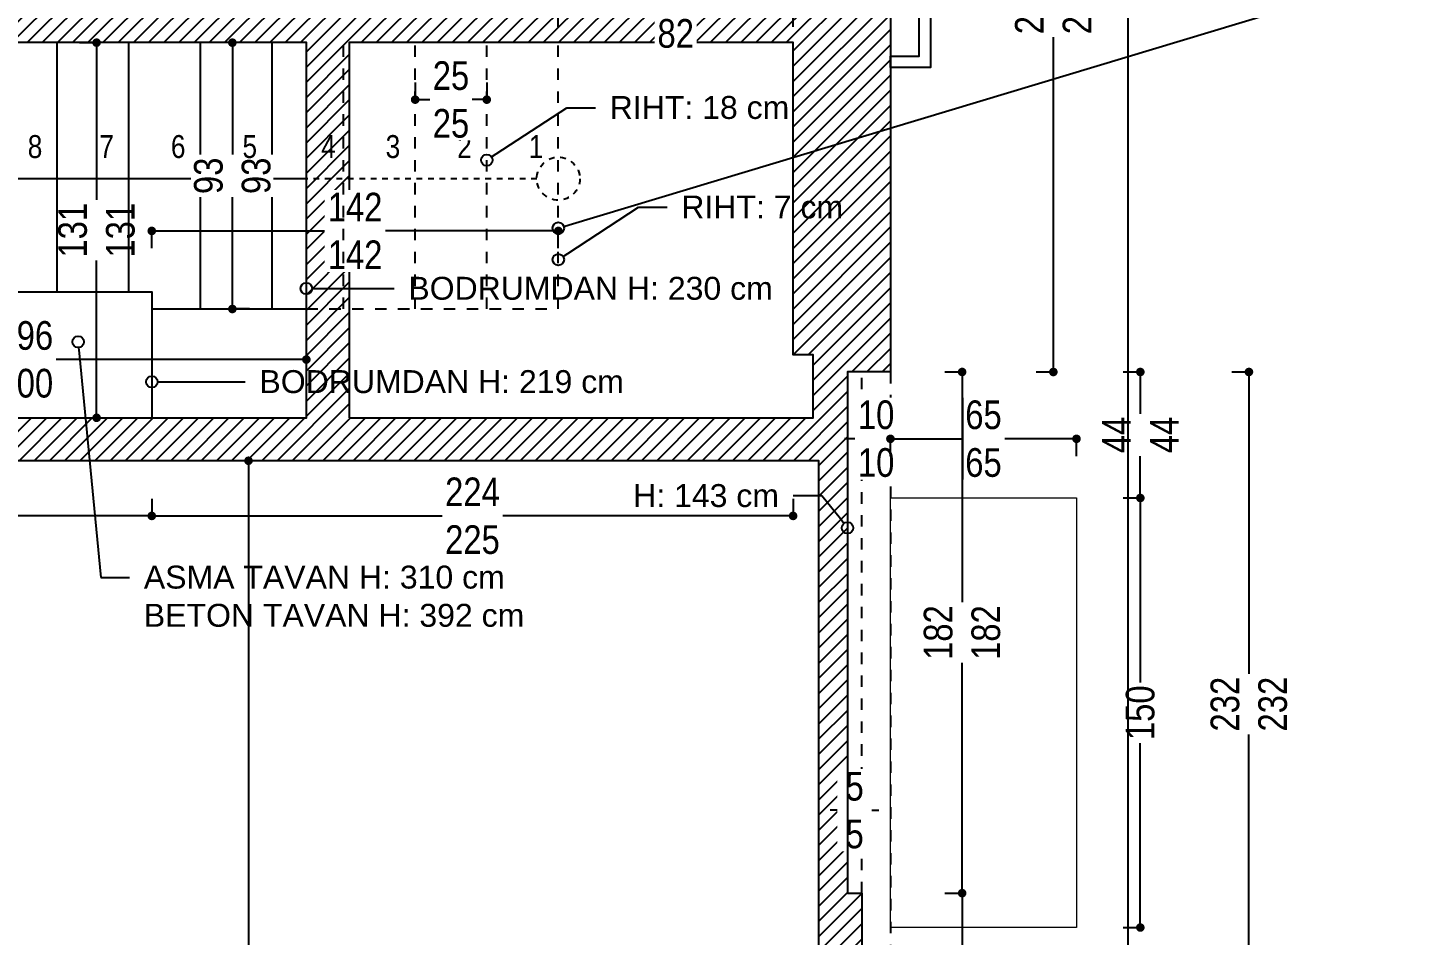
# Model space of a CAD drawing. Header units: millimetres. Extents: x 863 to 22635, y -482 to 12118.
# Drawn here: x 16658.7 to 17140.9, y 10194.9 to 10511.9 of the extents above; entities that cross this region are included whole.
import ezdxf
from ezdxf import colors
from ezdxf.entities.mleader import LeaderData, LeaderLine
from ezdxf.math import Vec2, Vec3

# ---------------------------------------------------------------- set-up
doc = ezdxf.new("R2010")
doc.units = ezdxf.units.MM
doc.header["$PDMODE"] = 35
doc.linetypes.add('JIS_02_1.0', pattern=[2, 1, -1])
for name, color, linetype in [('CONS_0G', 150, 'Continuous'), ('DIM_0G', 20, 'Continuous'), ('Existing WALL HATCH_0G', 251, 'Continuous'), ('Existing WALL_0G', 65, 'Continuous'), ('FLOOR_0G', 254, 'Continuous'), ('STAIR_0G', 181, 'Continuous'), ('SYMBOL_0G', 32, 'Continuous')]:
    doc.layers.add(name, color=color, linetype=linetype)
doc.layers.add('MECHANIC_0G', color=6, linetype='Continuous', lineweight=0)
doc.styles.add('0G_50', font='ARIALN.TTF', dxfattribs={"height": 50})
doc.styles.add('OZGU', font='ARIALN.TTF')
doc.styles.get("Standard").update_dxf_attribs({"font": 'arial.ttf'})
doc.dimstyles.new('0G_1_50_ORTA', dxfattribs={"dimtxt": 10, "dimasz": 3, "dimexe": 1, "dimexo": 4, "dimgap": 1, "dimtad": 0, "dimdec": 1, "dimzin": 9, "dimtxsty": 'OZGU', "dimblk": 'DOT', "dimcen": 2, "dimclrd": 256, "dimclre": 256, "dimclrt": 256, "dimadec": 1, "dimazin": 2, "dimtfac": 1, "dimtdec": 1, "dimtix": 1, "dimtmove": 2, "dimatfit": 3, "dimldrblk": 'ARCHTICK', "dimfxl": 6, "dimfxlon": 1, "dimtfill": 1, "dimarcsym": 0})

# ---------------------------------------------------------------- blocks, each defined once
blk = doc.blocks.new('_Dot')
at = {"color": 0, "linetype": 'ByBlock', "lineweight": -2}
blk.add_line((-0.5, 0), (-1, 0), dxfattribs=at)
at = {"color": 0, "linetype": 'ByBlock', "const_width": 0.5}
blk.add_lwpolyline([(-0.25, 0, 1), (0.25, 0, 1)], format="xyb", close=True, dxfattribs=at)
blk = doc.blocks.new('*D667')
at = {"layer": 'Defpoints', "color": 0, "transparency": 16777216}
for p in [(16702.04, 10419.66), (16926.04, 10397.66), (16926.04, 10341.4)]:
    blk.add_point(p, dxfattribs=at)
at = {"layer": 'DIM_0G', "lineweight": -2, "transparency": 16777216}
for p, q in [((16702.04, 10347.4), (16702.04, 10340.4)), ((16926.04, 10347.4), (16926.04, 10340.4)), ((16705.04, 10341.4), (16803.88, 10341.4)), ((16923.04, 10341.4), (16824.19, 10341.4))]:
    blk.add_line(p, q, dxfattribs=at)
at = {"layer": 'DIM_0G', "lineweight": -2, "transparency": 16777216, "xscale": 3, "yscale": 3, "zscale": 3, "rotation": 180}
blk.add_blockref('_Dot', (16702.04, 10341.4), dxfattribs=at)
at = {"layer": 'DIM_0G', "lineweight": -2, "transparency": 16777216, "xscale": 3, "yscale": 3, "zscale": 3}
blk.add_blockref('_Dot', (16926.04, 10341.4), dxfattribs=at)
at = {"layer": 'DIM_0G', "transparency": 16777216, "insert": (16814.04, 10341.4), "char_height": 10, "attachment_point": 5, "style": 'OZGU', "bg_fill": 3, "box_fill_scale": 1.1, "bg_fill_color": 256, "bg_fill_true_color": 13158600, "bg_fill_transparency": 0}
blk.add_mtext('224\\P{\\C2;225}', dxfattribs=at)
blk = doc.blocks.new('_ArchTick')
at = {"color": 0, "linetype": 'ByBlock', "const_width": 0.15}
blk.add_lwpolyline([(-0.5, -0.5), (0.5, 0.5)], dxfattribs=at)
blk = doc.blocks.new('*D668')
at = {"layer": 'Defpoints', "color": 0, "transparency": 16777216}
for p in [(16926.04, 10531.73), (16756.04, 10506.66), (16926.04, 10506.66)]:
    blk.add_point(p, dxfattribs=at)
at = {"layer": 'DIM_0G', "lineweight": -2, "transparency": 16777216}
for p, q in [((16756.04, 10525.73), (16756.04, 10532.73)), ((16759.04, 10531.73), (16831.38, 10531.73)), ((16923.04, 10531.73), (16850.7, 10531.73)), ((16926.04, 10525.73), (16926.04, 10532.73))]:
    blk.add_line(p, q, dxfattribs=at)
at = {"layer": 'DIM_0G', "lineweight": -2, "transparency": 16777216, "xscale": 3, "yscale": 3, "zscale": 3, "rotation": 180}
blk.add_blockref('_Dot', (16756.04, 10531.73), dxfattribs=at)
at = {"layer": 'DIM_0G', "lineweight": -2, "transparency": 16777216, "xscale": 3, "yscale": 3, "zscale": 3}
blk.add_blockref('_Dot', (16926.04, 10531.73), dxfattribs=at)
at = {"layer": 'DIM_0G', "transparency": 16777216, "insert": (16841.04, 10531.73), "char_height": 10, "attachment_point": 5, "style": 'OZGU', "bg_fill": 3, "box_fill_scale": 1.1, "bg_fill_color": 256, "bg_fill_true_color": 13158600, "bg_fill_transparency": 0}
blk.add_mtext('170\\P170', dxfattribs=at)
blk = doc.blocks.new('*D669')
at = {"layer": 'Defpoints', "color": 0, "transparency": 16777216}
for p in [(16926.04, 10518.16), (16844.04, 10506.66), (16926.04, 10506.66)]:
    blk.add_point(p, dxfattribs=at)
at = {"layer": 'DIM_0G', "lineweight": -2, "transparency": 16777216}
for p, q in [((16844.04, 10512.16), (16844.04, 10519.16)), ((16926.04, 10512.16), (16926.04, 10519.16)), ((16847.04, 10518.16), (16878.2, 10518.16)), ((16923.04, 10518.16), (16891.87, 10518.16))]:
    blk.add_line(p, q, dxfattribs=at)
at = {"layer": 'DIM_0G', "lineweight": -2, "transparency": 16777216, "xscale": 3, "yscale": 3, "zscale": 3, "rotation": 180}
blk.add_blockref('_Dot', (16844.04, 10518.16), dxfattribs=at)
at = {"layer": 'DIM_0G', "lineweight": -2, "transparency": 16777216, "xscale": 3, "yscale": 3, "zscale": 3}
blk.add_blockref('_Dot', (16926.04, 10518.16), dxfattribs=at)
at = {"layer": 'DIM_0G', "transparency": 16777216, "insert": (16885.04, 10518.16), "char_height": 10, "attachment_point": 5, "style": 'OZGU', "bg_fill": 3, "box_fill_scale": 1.1, "bg_fill_color": 256, "bg_fill_true_color": 13158600, "bg_fill_transparency": 0}
blk.add_mtext('82\\P82', dxfattribs=at)
blk = doc.blocks.new('*D670')
at = {"layer": 'Defpoints', "color": 0, "transparency": 16777216}
for p in [(16756.04, 10396.01), (16560.04, 10383.64), (16756.04, 10375.66)]:
    blk.add_point(p, dxfattribs=at)
at = {"layer": 'DIM_0G', "lineweight": -2, "transparency": 16777216}
for p, q in [((16560.04, 10390.01), (16560.04, 10397.01)), ((16563.04, 10396.01), (16647.92, 10396.01)), ((16753.04, 10396.01), (16668.15, 10396.01)), ((16756.04, 10390.01), (16756.04, 10397.01))]:
    blk.add_line(p, q, dxfattribs=at)
at = {"layer": 'DIM_0G', "lineweight": -2, "transparency": 16777216, "xscale": 3, "yscale": 3, "zscale": 3, "rotation": 180}
blk.add_blockref('_Dot', (16560.04, 10396.01), dxfattribs=at)
at = {"layer": 'DIM_0G', "lineweight": -2, "transparency": 16777216, "xscale": 3, "yscale": 3, "zscale": 3}
blk.add_blockref('_Dot', (16756.04, 10396.01), dxfattribs=at)
at = {"layer": 'DIM_0G', "transparency": 16777216, "insert": (16658.04, 10396.01), "char_height": 10, "attachment_point": 5, "style": 'OZGU', "bg_fill": 3, "box_fill_scale": 1.1, "bg_fill_color": 256, "bg_fill_true_color": 13158600, "bg_fill_transparency": 0}
blk.add_mtext('196\\P{\\C2;200}', dxfattribs=at)
blk = doc.blocks.new('*D671')
at = {"layer": 'Defpoints', "color": 0, "transparency": 16777216}
for p in [(16844.04, 10440.92), (16702.04, 10419.66), (16844.04, 10413.66)]:
    blk.add_point(p, dxfattribs=at)
at = {"layer": 'DIM_0G', "lineweight": -2, "transparency": 16777216}
for p, q in [((16702.04, 10434.92), (16702.04, 10441.92)), ((16844.04, 10434.92), (16844.04, 10441.92)), ((16705.04, 10440.92), (16763.4, 10440.92)), ((16841.04, 10440.92), (16782.67, 10440.92))]:
    blk.add_line(p, q, dxfattribs=at)
at = {"layer": 'DIM_0G', "lineweight": -2, "transparency": 16777216, "xscale": 3, "yscale": 3, "zscale": 3, "rotation": 180}
blk.add_blockref('_Dot', (16702.04, 10440.92), dxfattribs=at)
at = {"layer": 'DIM_0G', "lineweight": -2, "transparency": 16777216, "xscale": 3, "yscale": 3, "zscale": 3}
blk.add_blockref('_Dot', (16844.04, 10440.92), dxfattribs=at)
at = {"layer": 'DIM_0G', "transparency": 16777216, "insert": (16773.04, 10440.92), "char_height": 10, "attachment_point": 5, "style": 'OZGU', "bg_fill": 3, "box_fill_scale": 1.1, "bg_fill_color": 256, "bg_fill_true_color": 13158600, "bg_fill_transparency": 0}
blk.add_mtext('142\\P142', dxfattribs=at)
blk = doc.blocks.new('*D672')
at = {"layer": 'Defpoints', "color": 0, "transparency": 16777216}
for p in [(16702.04, 10375.66), (16469.04, 10366.66), (16702.04, 10341.4)]:
    blk.add_point(p, dxfattribs=at)
at = {"layer": 'DIM_0G', "lineweight": -2, "transparency": 16777216}
for p, q in [((16469.04, 10347.4), (16469.04, 10340.4)), ((16702.04, 10347.4), (16702.04, 10340.4)), ((16472.04, 10341.4), (16575.41, 10341.4)), ((16699.04, 10341.4), (16595.66, 10341.4))]:
    blk.add_line(p, q, dxfattribs=at)
at = {"layer": 'DIM_0G', "lineweight": -2, "transparency": 16777216, "xscale": 3, "yscale": 3, "zscale": 3, "rotation": 180}
blk.add_blockref('_Dot', (16469.04, 10341.4), dxfattribs=at)
at = {"layer": 'DIM_0G', "lineweight": -2, "transparency": 16777216, "xscale": 3, "yscale": 3, "zscale": 3}
blk.add_blockref('_Dot', (16702.04, 10341.4), dxfattribs=at)
at = {"layer": 'DIM_0G', "transparency": 16777216, "insert": (16585.54, 10341.4), "char_height": 10, "attachment_point": 5, "style": 'OZGU', "bg_fill": 3, "box_fill_scale": 1.1, "bg_fill_color": 256, "bg_fill_true_color": 13158600, "bg_fill_transparency": 0}
blk.add_mtext('233\\P237', dxfattribs=at)
blk = doc.blocks.new('*D676')
at = {"layer": 'Defpoints', "color": 0, "transparency": 16777216}
for p in [(16756.04, 10531.73), (16469.04, 10506.66), (16756.04, 10506.66)]:
    blk.add_point(p, dxfattribs=at)
at = {"layer": 'DIM_0G', "lineweight": -2, "transparency": 16777216}
for p, q in [((16469.04, 10525.73), (16469.04, 10532.73)), ((16472.04, 10531.73), (16602.41, 10531.73)), ((16753.04, 10531.73), (16622.66, 10531.73)), ((16756.04, 10525.73), (16756.04, 10532.73))]:
    blk.add_line(p, q, dxfattribs=at)
at = {"layer": 'DIM_0G', "lineweight": -2, "transparency": 16777216, "xscale": 3, "yscale": 3, "zscale": 3, "rotation": 180}
blk.add_blockref('_Dot', (16469.04, 10531.73), dxfattribs=at)
at = {"layer": 'DIM_0G', "lineweight": -2, "transparency": 16777216, "xscale": 3, "yscale": 3, "zscale": 3}
blk.add_blockref('_Dot', (16756.04, 10531.73), dxfattribs=at)
at = {"layer": 'DIM_0G', "transparency": 16777216, "insert": (16612.54, 10531.73), "char_height": 10, "attachment_point": 5, "style": 'OZGU', "bg_fill": 3, "box_fill_scale": 1.1, "bg_fill_color": 256, "bg_fill_true_color": 13158600, "bg_fill_transparency": 0}
blk.add_mtext('287\\P{\\C2;286}', dxfattribs=at)
blk = doc.blocks.new('*D678')
at = {"layer": 'Defpoints', "color": 0, "transparency": 16777216}
for p in [(16601.48, 10506.66), (16601.48, 10375.66), (16682.77, 10375.66)]:
    blk.add_point(p, dxfattribs=at)
at = {"layer": 'DIM_0G', "lineweight": -2, "transparency": 16777216}
for p, q in [((16676.77, 10506.66), (16683.77, 10506.66)), ((16682.77, 10503.66), (16682.77, 10450.05)), ((16682.77, 10378.66), (16682.77, 10432.28)), ((16676.77, 10375.66), (16683.77, 10375.66))]:
    blk.add_line(p, q, dxfattribs=at)
at = {"layer": 'DIM_0G', "lineweight": -2, "transparency": 16777216, "xscale": 3, "yscale": 3, "zscale": 3}
for p, rotation in [((16682.77, 10506.66), 90), ((16682.77, 10375.66), 270)]:
    blk.add_blockref('_Dot', p, dxfattribs=dict(at, rotation=rotation))
at = {"layer": 'DIM_0G', "transparency": 16777216, "insert": (16682.77, 10441.16), "char_height": 10, "attachment_point": 5, "rotation": 90, "style": 'OZGU', "bg_fill": 3, "box_fill_scale": 1.1, "bg_fill_color": 256, "bg_fill_true_color": 13158600, "bg_fill_transparency": 0}
blk.add_mtext('131\\P131', dxfattribs=at)
blk = doc.blocks.new('*D681')
at = {"layer": 'Defpoints', "color": 0, "transparency": 16777216}
for p in [(16960.04, 10646.66), (16960.04, 10391.66), (17016.94, 10391.66)]:
    blk.add_point(p, dxfattribs=at)
at = {"layer": 'DIM_0G', "lineweight": -2, "transparency": 16777216}
for p, q in [((17010.94, 10646.66), (17017.94, 10646.66)), ((17016.94, 10643.66), (17016.94, 10529.32)), ((17016.94, 10394.66), (17016.94, 10509.01)), ((17010.94, 10391.66), (17017.94, 10391.66))]:
    blk.add_line(p, q, dxfattribs=at)
at = {"layer": 'DIM_0G', "lineweight": -2, "transparency": 16777216, "xscale": 3, "yscale": 3, "zscale": 3}
for p, rotation in [((17016.94, 10646.66), 90), ((17016.94, 10391.66), 270)]:
    blk.add_blockref('_Dot', p, dxfattribs=dict(at, rotation=rotation))
at = {"layer": 'DIM_0G', "transparency": 16777216, "insert": (17016.94, 10519.16), "char_height": 10, "attachment_point": 5, "rotation": 90, "style": 'OZGU', "bg_fill": 3, "box_fill_scale": 1.1, "bg_fill_color": 256, "bg_fill_true_color": 13158600, "bg_fill_transparency": 0}
blk.add_mtext('255\\P255', dxfattribs=at)
blk = doc.blocks.new('*D682')
at = {"layer": 'Defpoints', "color": 0, "transparency": 16777216}
for p in [(16950.04, 10391.66), (16960.04, 10347.66)]:
    blk.add_point(p, dxfattribs=at)
at = {"layer": 'DIM_0G', "lineweight": -2, "transparency": 16777216}
for p, q in [((16950.04, 10374.32), (16950.04, 10367.32)), ((16960.04, 10362.32), (16960.04, 10369.32)), ((16947.04, 10368.32), (16944.04, 10368.32)), ((16950.04, 10368.32), (16960.04, 10368.32)), ((16963.04, 10368.32), (16966.04, 10368.32))]:
    blk.add_line(p, q, dxfattribs=at)
at = {"layer": 'DIM_0G', "lineweight": -2, "transparency": 16777216, "xscale": 3, "yscale": 3, "zscale": 3}
blk.add_blockref('_Dot', (16950.04, 10368.32), dxfattribs=at)
at = {"layer": 'DIM_0G', "lineweight": -2, "transparency": 16777216, "xscale": 3, "yscale": 3, "zscale": 3, "rotation": 180}
blk.add_blockref('_Dot', (16960.04, 10368.32), dxfattribs=at)
at = {"layer": 'DIM_0G', "transparency": 16777216, "insert": (16955.04, 10368.32), "char_height": 10, "attachment_point": 5, "style": 'OZGU', "bg_fill": 3, "box_fill_scale": 1.1, "bg_fill_color": 256, "bg_fill_true_color": 13158600, "bg_fill_transparency": 0}
blk.add_mtext('10\\P10', dxfattribs=at)
at = {"layer": 'Defpoints', "color": 0, "transparency": 16777216}
blk.add_point((16960.04, 10368.32), dxfattribs=at)
blk = doc.blocks.new('*D683')
at = {"layer": 'Defpoints', "color": 0, "transparency": 16777216}
for p in [(17025.04, 10368.32), (16960.04, 10347.66), (17025.04, 10347.66)]:
    blk.add_point(p, dxfattribs=at)
at = {"layer": 'DIM_0G', "lineweight": -2, "transparency": 16777216}
for p, q in [((16960.04, 10362.32), (16960.04, 10369.32)), ((17025.04, 10362.32), (17025.04, 10369.32)), ((16963.04, 10368.32), (16985.61, 10368.32)), ((17022.04, 10368.32), (16999.46, 10368.32))]:
    blk.add_line(p, q, dxfattribs=at)
at = {"layer": 'DIM_0G', "lineweight": -2, "transparency": 16777216, "xscale": 3, "yscale": 3, "zscale": 3, "rotation": 180}
blk.add_blockref('_Dot', (16960.04, 10368.32), dxfattribs=at)
at = {"layer": 'DIM_0G', "lineweight": -2, "transparency": 16777216, "xscale": 3, "yscale": 3, "zscale": 3}
blk.add_blockref('_Dot', (17025.04, 10368.32), dxfattribs=at)
at = {"layer": 'DIM_0G', "transparency": 16777216, "insert": (16992.54, 10368.32), "char_height": 10, "attachment_point": 5, "style": 'OZGU', "bg_fill": 3, "box_fill_scale": 1.1, "bg_fill_color": 256, "bg_fill_true_color": 13158600, "bg_fill_transparency": 0}
blk.add_mtext('65\\P65', dxfattribs=at)
blk = doc.blocks.new('*D684')
at = {"layer": 'Defpoints', "color": 0, "transparency": 16777216}
for p in [(16960.04, 10391.66), (17025.04, 10347.66), (17047.32, 10347.66)]:
    blk.add_point(p, dxfattribs=at)
at = {"layer": 'DIM_0G', "lineweight": -2, "transparency": 16777216}
for p, q in [((17041.32, 10391.66), (17048.32, 10391.66)), ((17047.32, 10388.66), (17047.32, 10376.69)), ((17047.32, 10350.66), (17047.32, 10362.64)), ((17041.32, 10347.66), (17048.32, 10347.66))]:
    blk.add_line(p, q, dxfattribs=at)
at = {"layer": 'DIM_0G', "lineweight": -2, "transparency": 16777216, "xscale": 3, "yscale": 3, "zscale": 3}
for p, rotation in [((17047.32, 10391.66), 90), ((17047.32, 10347.66), 270)]:
    blk.add_blockref('_Dot', p, dxfattribs=dict(at, rotation=rotation))
at = {"layer": 'DIM_0G', "transparency": 16777216, "insert": (17047.32, 10369.66), "char_height": 10, "attachment_point": 5, "rotation": 90, "style": 'OZGU', "bg_fill": 3, "box_fill_scale": 1.1, "bg_fill_color": 256, "bg_fill_true_color": 13158600, "bg_fill_transparency": 0}
blk.add_mtext('44\\P44', dxfattribs=at)
blk = doc.blocks.new('*D685')
at = {"layer": 'Defpoints', "color": 0, "transparency": 16777216}
for p in [(17025.04, 10347.66), (17025.04, 10197.66), (17047.32, 10197.66)]:
    blk.add_point(p, dxfattribs=at)
at = {"layer": 'DIM_0G', "lineweight": -2, "transparency": 16777216}
for p, q in [((17041.32, 10347.66), (17048.32, 10347.66)), ((17047.32, 10344.66), (17047.32, 10282.32)), ((17047.32, 10200.66), (17047.32, 10263)), ((17041.32, 10197.66), (17048.32, 10197.66))]:
    blk.add_line(p, q, dxfattribs=at)
at = {"layer": 'DIM_0G', "lineweight": -2, "transparency": 16777216, "xscale": 3, "yscale": 3, "zscale": 3}
for p, rotation in [((17047.32, 10347.66), 90), ((17047.32, 10197.66), 270)]:
    blk.add_blockref('_Dot', p, dxfattribs=dict(at, rotation=rotation))
at = {"layer": 'DIM_0G', "transparency": 16777216, "insert": (17047.32, 10272.66), "char_height": 10, "attachment_point": 5, "rotation": 90, "style": 'OZGU', "bg_fill": 3, "box_fill_scale": 1.1, "bg_fill_color": 256, "bg_fill_true_color": 13158600, "bg_fill_transparency": 0}
blk.add_mtext('150', dxfattribs=at)
blk = doc.blocks.new('*D686')
at = {"layer": 'Defpoints', "color": 0, "transparency": 16777216}
for p in [(16945.04, 10209.66), (16950.04, 10209.66)]:
    blk.add_point(p, dxfattribs=at)
at = {"layer": 'DIM_0G', "lineweight": -2, "transparency": 16777216}
for p, q in [((16945.04, 10232.59), (16945.04, 10239.59)), ((16950.04, 10232.59), (16950.04, 10239.59)), ((16942.04, 10238.59), (16939.04, 10238.59)), ((16950.04, 10238.59), (16945.04, 10238.59)), ((16953.04, 10238.59), (16956.04, 10238.59))]:
    blk.add_line(p, q, dxfattribs=at)
at = {"layer": 'DIM_0G', "lineweight": -2, "transparency": 16777216, "xscale": 3, "yscale": 3, "zscale": 3}
blk.add_blockref('_Dot', (16945.04, 10238.59), dxfattribs=at)
at = {"layer": 'DIM_0G', "lineweight": -2, "transparency": 16777216, "xscale": 3, "yscale": 3, "zscale": 3, "rotation": 180}
blk.add_blockref('_Dot', (16950.04, 10238.59), dxfattribs=at)
at = {"layer": 'DIM_0G', "transparency": 16777216, "insert": (16947.54, 10238.59), "char_height": 10, "attachment_point": 5, "style": 'OZGU', "bg_fill": 3, "box_fill_scale": 1.1, "bg_fill_color": 256, "bg_fill_true_color": 13158600, "bg_fill_transparency": 0}
blk.add_mtext('5\\P5', dxfattribs=at)
at = {"layer": 'Defpoints', "color": 0, "transparency": 16777216}
blk.add_point((16945.04, 10238.59), dxfattribs=at)
blk = doc.blocks.new('*D687')
at = {"layer": 'Defpoints', "color": 0, "transparency": 16777216}
for p in [(16960.04, 10391.66), (16947.54, 10209.66), (16985.08, 10209.66)]:
    blk.add_point(p, dxfattribs=at)
at = {"layer": 'DIM_0G', "lineweight": -2, "transparency": 16777216}
for p, q in [((16979.08, 10391.66), (16986.08, 10391.66)), ((16985.08, 10388.66), (16985.08, 10310.3)), ((16985.08, 10212.66), (16985.08, 10291.02)), ((16979.08, 10209.66), (16986.08, 10209.66))]:
    blk.add_line(p, q, dxfattribs=at)
at = {"layer": 'DIM_0G', "lineweight": -2, "transparency": 16777216, "xscale": 3, "yscale": 3, "zscale": 3}
for p, rotation in [((16985.08, 10391.66), 90), ((16985.08, 10209.66), 270)]:
    blk.add_blockref('_Dot', p, dxfattribs=dict(at, rotation=rotation))
at = {"layer": 'DIM_0G', "transparency": 16777216, "insert": (16985.08, 10300.66), "char_height": 10, "attachment_point": 5, "rotation": 90, "style": 'OZGU', "bg_fill": 3, "box_fill_scale": 1.1, "bg_fill_color": 256, "bg_fill_true_color": 13158600, "bg_fill_transparency": 0}
blk.add_mtext('182\\P182', dxfattribs=at)
blk = doc.blocks.new('_DotBlank')
at = {"color": 0, "linetype": 'ByBlock', "lineweight": -2}
blk.add_line((-0.5, 0), (-1, 0), dxfattribs=at)
blk.add_circle((0, 0), 0.5, dxfattribs=at)
blk = doc.blocks.new('*D816')
at = {"layer": 'Defpoints', "color": 0, "transparency": 16777216}
for p in [(16735.82, 10360.66), (16935.04, 10360.66), (16671.04, 9257.66)]:
    blk.add_point(p, dxfattribs=at)
at = {"layer": 'DIM_0G', "lineweight": -2, "transparency": 16777216}
for p, q in [((16741.82, 10360.66), (16734.82, 10360.66)), ((16735.82, 10357.66), (16735.82, 9822.02)), ((16735.82, 9260.66), (16735.82, 9796.31)), ((16729.82, 9257.66), (16736.82, 9257.66))]:
    blk.add_line(p, q, dxfattribs=at)
at = {"layer": 'DIM_0G', "lineweight": -2, "transparency": 16777216, "xscale": 3, "yscale": 3, "zscale": 3}
for p, rotation in [((16735.82, 10360.66), 90), ((16735.82, 9257.66), 270)]:
    blk.add_blockref('_Dot', p, dxfattribs=dict(at, rotation=rotation))
at = {"layer": 'DIM_0G', "transparency": 16777216, "insert": (16735.82, 9809.16), "char_height": 10, "attachment_point": 5, "rotation": 90, "style": 'OZGU', "bg_fill": 3, "box_fill_scale": 1.1, "bg_fill_color": 256, "bg_fill_true_color": 13158600, "bg_fill_transparency": 0}
blk.add_mtext('1103\\P1103', dxfattribs=at)
blk = doc.blocks.new('*D838')
at = {"layer": 'Defpoints', "color": 0, "transparency": 16777216}
for p in [(16950.04, 10209.66), (16950.04, 9665.66), (16985.08, 9665.66)]:
    blk.add_point(p, dxfattribs=at)
at = {"layer": 'DIM_0G', "lineweight": -2, "transparency": 16777216}
for p, q in [((16979.08, 10209.66), (16986.08, 10209.66)), ((16985.08, 10206.66), (16985.08, 9947.71)), ((16985.08, 9668.66), (16985.08, 9927.62)), ((16979.08, 9665.66), (16986.08, 9665.66))]:
    blk.add_line(p, q, dxfattribs=at)
at = {"layer": 'DIM_0G', "lineweight": -2, "transparency": 16777216, "xscale": 3, "yscale": 3, "zscale": 3}
for p, rotation in [((16985.08, 10209.66), 90), ((16985.08, 9665.66), 270)]:
    blk.add_blockref('_Dot', p, dxfattribs=dict(at, rotation=rotation))
at = {"layer": 'DIM_0G', "transparency": 16777216, "insert": (16985.08, 9937.66), "char_height": 10, "attachment_point": 5, "rotation": 90, "style": 'OZGU', "bg_fill": 3, "box_fill_scale": 1.1, "bg_fill_color": 256, "bg_fill_true_color": 13158600, "bg_fill_transparency": 0}
blk.add_mtext('544\\P544', dxfattribs=at)
blk = doc.blocks.new('*D841')
at = {"layer": 'Defpoints', "color": 0, "transparency": 16777216}
for p in [(16960.04, 10391.66), (17025.04, 10159.66), (17085.26, 10159.66)]:
    blk.add_point(p, dxfattribs=at)
at = {"layer": 'DIM_0G', "lineweight": -2, "transparency": 16777216}
for p, q in [((17079.26, 10391.66), (17086.26, 10391.66)), ((17085.26, 10388.66), (17085.26, 10285.76)), ((17085.26, 10162.66), (17085.26, 10265.57)), ((17079.26, 10159.66), (17086.26, 10159.66))]:
    blk.add_line(p, q, dxfattribs=at)
at = {"layer": 'DIM_0G', "lineweight": -2, "transparency": 16777216, "xscale": 3, "yscale": 3, "zscale": 3}
for p, rotation in [((17085.26, 10391.66), 90), ((17085.26, 10159.66), 270)]:
    blk.add_blockref('_Dot', p, dxfattribs=dict(at, rotation=rotation))
at = {"layer": 'DIM_0G', "transparency": 16777216, "insert": (17085.26, 10275.66), "char_height": 10, "attachment_point": 5, "rotation": 90, "style": 'OZGU', "bg_fill": 3, "box_fill_scale": 1.1, "bg_fill_color": 256, "bg_fill_true_color": 13158600, "bg_fill_transparency": 0}
blk.add_mtext('232\\P232', dxfattribs=at)
blk = doc.blocks.new('*D847')
at = {"layer": 'Defpoints', "color": 0, "transparency": 16777216}
for p in [(16794.04, 10506.66), (16819.04, 10506.66), (16819.04, 10486.76)]:
    blk.add_point(p, dxfattribs=at)
at = {"layer": 'DIM_0G', "lineweight": -2, "transparency": 16777216}
for p, q in [((16794.04, 10492.76), (16794.04, 10485.76)), ((16819.04, 10492.76), (16819.04, 10485.76)), ((16797.04, 10486.76), (16799.56, 10486.76)), ((16816.04, 10486.76), (16813.51, 10486.76))]:
    blk.add_line(p, q, dxfattribs=at)
at = {"layer": 'DIM_0G', "lineweight": -2, "transparency": 16777216, "xscale": 3, "yscale": 3, "zscale": 3, "rotation": 180}
blk.add_blockref('_Dot', (16794.04, 10486.76), dxfattribs=at)
at = {"layer": 'DIM_0G', "lineweight": -2, "transparency": 16777216, "xscale": 3, "yscale": 3, "zscale": 3}
blk.add_blockref('_Dot', (16819.04, 10486.76), dxfattribs=at)
at = {"layer": 'DIM_0G', "transparency": 16777216, "insert": (16806.54, 10486.76), "char_height": 10, "attachment_point": 5, "style": 'OZGU', "bg_fill": 3, "box_fill_scale": 1.1, "bg_fill_color": 256, "bg_fill_true_color": 13158600, "bg_fill_transparency": 0}
blk.add_mtext('25\\P25', dxfattribs=at)
blk = doc.blocks.new('*D850')
at = {"layer": 'Defpoints', "color": 0, "transparency": 16777216}
for p in [(16744.04, 10506.66), (16730.19, 10413.66), (16744.04, 10413.66)]:
    blk.add_point(p, dxfattribs=at)
at = {"layer": 'DIM_0G', "lineweight": -2, "transparency": 16777216}
for p, q in [((16736.19, 10506.66), (16729.19, 10506.66)), ((16730.19, 10503.66), (16730.19, 10467.03)), ((16730.19, 10416.66), (16730.19, 10453.29)), ((16736.19, 10413.66), (16729.19, 10413.66))]:
    blk.add_line(p, q, dxfattribs=at)
at = {"layer": 'DIM_0G', "lineweight": -2, "transparency": 16777216, "xscale": 3, "yscale": 3, "zscale": 3}
for p, rotation in [((16730.19, 10506.66), 90), ((16730.19, 10413.66), 270)]:
    blk.add_blockref('_Dot', p, dxfattribs=dict(at, rotation=rotation))
at = {"layer": 'DIM_0G', "transparency": 16777216, "insert": (16730.19, 10460.16), "char_height": 10, "attachment_point": 5, "rotation": 90, "style": 'OZGU', "bg_fill": 3, "box_fill_scale": 1.1, "bg_fill_color": 256, "bg_fill_true_color": 13158600, "bg_fill_transparency": 0}
blk.add_mtext('93\\P93', dxfattribs=at)

msp = doc.modelspace()

# ---------------------------------------------------------------- hatches: boundary and pattern name
at = {"layer": 'Existing WALL HATCH_0G'}
h = msp.add_hatch(dxfattribs=at)
h.set_pattern_fill('ANSI31', color=256, scale=30)
h.set_pattern_definition([(45, (156564.517, 1761.177), (-2.65165043, 2.65165043), [])])
h.paths.add_polyline_path([(16771.04, 10375.66), (16933.04, 10375.66), (16933.04, 10397.66), (16926.04, 10397.66), (16926.04, 10506.66), (16771.04, 10506.66)], flags=16)
h.paths.add_polyline_path([(16960.04, 10646.66), (16960.04, 10391.66), (16945.04, 10391.66), (16945.04, 10209.66), (16950.04, 10209.66), (16950.04, 9665.66), (16955.04, 9665.66), (16955.04, 9600.66), (16960.04, 9600.66), (16960.04, 9480.66), (17043.04, 9480.66), (17043.04, 9245.66), (17013.04, 9245.66), (17013.04, 9257.66), (17035.04, 9257.66), (17035.04, 9272.66), (17002.04, 9272.66), (17002.04, 9467.66), (16935.04, 9467.66), (16935.04, 10360.66), (16560.04, 10360.66), (16560.04, 10375.66), (16756.04, 10375.66), (16756.04, 10506.66), (16469.04, 10506.66), (16469.04, 10261.66), (16266.04, 10261.66), (16266.04, 10272.16), (16269.04, 10272.16), (16269.04, 10277.16), (16280.04, 10277.16), (16280.04, 10272.16), (16453.54, 10272.16), (16453.54, 10504.16), (16310.04, 10504.16), (16310.04, 10495.66), (16299.04, 10495.66), (16299.04, 10504.16), (16166.54, 10504.16), (16166.54, 10402.16), (16299.04, 10402.16), (16299.04, 10407.16), (16310.04, 10407.16), (16310.04, 10388.16), (16280.04, 10388.16), (16280.04, 10368.66), (16269.04, 10368.66), (16269.04, 10393.66), (16165.04, 10393.66), (16165.04, 10369.66), (16154.04, 10369.66), (16154.04, 10388.16), (16149.04, 10388.16), (16149.04, 10399.16), (16154.04, 10399.16), (16154.04, 10503.16), (15982.54, 10503.16), (15982.54, 10399.16), (16057, 10399.16), (16057, 10388.16), (15982.54, 10388.16), (15982.54, 10272.16), (16154.04, 10272.16), (16154.04, 10277.83), (16165.04, 10277.83), (16165.04, 10272.16), (16168.04, 10272.16), (16168.04, 10261.66), (16165.04, 10261.66), (16165.04, 10104.66), (16469.04, 10104.66), (16469.04, 10094.66), (16155.04, 10094.66), (16155.04, 10261.66), (15942.54, 10261.66), (15942.54, 10515.66), (15480.54, 10515.66), (15480.54, 10371.66), (15454.04, 10371.66), (15454.04, 10408.66), (15432.04, 10408.66), (15432.04, 10515.66), (15454.04, 10515.66), (15454.04, 10563.66), (16935.04, 10563.66), (16935.04, 10646.66)])

# ---------------------------------------------------------------- linework, layer by layer
at = {"layer": 'CONS_0G'}
msp.add_lwpolyline([(16960.04, 10557.99), (16974.04, 10557.99), (16974.04, 10497.99), (16960.04, 10497.99), (16960.04, 10501.99), (16970.04, 10501.99), (16970.04, 10553.99), (16960.04, 10553.99)], close=True, dxfattribs=at)
at = {"layer": 'Existing WALL_0G'}
msp.add_lwpolyline([(16771.04, 10375.66), (16933.04, 10375.66), (16933.04, 10397.66), (16926.04, 10397.66), (16926.04, 10506.66), (16771.04, 10506.66)], close=True, dxfattribs=at)
at = {"layer": 'Existing WALL_0G', "linetype": 'JIS_02_1.0', "ltscale": 4}
for points in [[(16950.04, 10209.66), (16950.04, 10391.66)], [(16960.04, 10391.66), (16960.04, 9600.66)]]:
    msp.add_lwpolyline(points, dxfattribs=at)
at = {"layer": 'MECHANIC_0G'}
msp.add_lwpolyline([(16960.04, 10347.66), (17025.04, 10347.66), (17025.04, 10197.66), (16960.04, 10197.66)], close=True, dxfattribs=at)
at = {"layer": 'SYMBOL_0G', "linetype": 'JIS_02_1.0', "ltscale": 2}
msp.add_lwpolyline([(16836.54, 10459.16), (16756.04, 10459.16)], dxfattribs=at)

# ---------------------------------------------------------------- texts
at = {"layer": 'SYMBOL_0G', "char_height": 8, "attachment_point": 1, "style": '0G_50'}
for s, insert in [('6', (16708.72, 10474.38)), ('5', (16733.72, 10474.38)), ('4', (16761.22, 10474.38)), ('3', (16783.72, 10474.38)), ('2', (16808.72, 10474.38)), ('1', (16833.72, 10474.38))]:
    msp.add_mtext_dynamic_manual_height_columns(s, width=190.7208, gutter_width=250, heights=[0], dxfattribs=dict(at, insert=insert))

# ---------------------------------------------------------------- next in the draw order: dimensions: what is measured, and where the dimension line sits
at = {"layer": 'DIM_0G'}
dim = msp.add_linear_dim(base=(17016.94, 10391.66), p1=(16960.04, 10646.66), p2=(16960.04, 10391.66), angle=90, text='<>\\P255', dimstyle='0G_1_50_ORTA', dxfattribs=at)
dim.commit()
dim.dimension.update_dxf_attribs({"geometry": '*D681', "text_midpoint": (17016.94, 10519.16)})
for base, p1, p2, text, picture, middle in [((16926.04, 10531.73), (16756.04, 10506.66), (16926.04, 10506.66), '<>\\P170', '*D668', (16841.04, 10531.73)), ((16926.04, 10341.4), (16702.04, 10419.66), (16926.04, 10397.66), '<>\\P{\\C2;225}', '*D667', (16814.04, 10341.4)), ((16945.04, 10238.59), (16950.04, 10209.66), (16945.04, 10209.66), '<>\\P5', '*D686', (16947.54, 10238.59))]:
    dim = msp.add_linear_dim(base=base, p1=p1, p2=p2, text=text, dimstyle='0G_1_50_ORTA', dxfattribs=at)
    dim.commit()
    dim.dimension.update_dxf_attribs({"geometry": picture, "text_midpoint": middle})

# ---------------------------------------------------------------- next in the draw order: dimensions: what is measured, and where the dimension line sits
for base, p1, p2, text, picture, middle in [((16756.04, 10531.73), (16469.04, 10506.66), (16756.04, 10506.66), '<>\\P{\\C2;286}', '*D676', (16612.54, 10531.73)), ((16926.04, 10518.16), (16844.04, 10506.66), (16926.04, 10506.66), '<>\\P82', '*D669', (16885.04, 10518.16)), ((16844.04, 10440.92), (16702.04, 10419.66), (16844.04, 10413.66), '<>\\P142', '*D671', (16773.04, 10440.92)), ((16756.04, 10396.01), (16560.04, 10383.64), (16756.04, 10375.66), '<>\\P{\\C2;200}', '*D670', (16658.04, 10396.01)), ((16960.04, 10368.32), (16950.04, 10391.66), (16960.04, 10347.66), '<>\\P10', '*D682', (16955.04, 10368.32))]:
    dim = msp.add_linear_dim(base=base, p1=p1, p2=p2, text=text, dimstyle='0G_1_50_ORTA', dxfattribs=at)
    dim.commit()
    dim.dimension.update_dxf_attribs({"geometry": picture, "text_midpoint": middle})

# ---------------------------------------------------------------- next in the draw order: linework, layer by layer
at = {"layer": 'STAIR_0G'}
for points in [[(16719.04, 10413.66), (16719.04, 10506.66)], [(16744.04, 10413.66), (16744.04, 10506.66)], [(16702.04, 10413.66), (16756.04, 10413.66)]]:
    msp.add_lwpolyline(points, dxfattribs=at)
at = {"layer": 'STAIR_0G', "linetype": 'JIS_02_1.0', "ltscale": 4}
for points in [[(16769.04, 10413.66), (16769.04, 10506.66)], [(16794.04, 10413.66), (16794.04, 10506.66)], [(16819.04, 10413.66), (16819.04, 10506.66)], [(16844.04, 10413.66), (16844.04, 10506.66)], [(16756.04, 10413.66), (16844.04, 10413.66)]]:
    msp.add_lwpolyline(points, dxfattribs=at)
at = {"layer": 'SYMBOL_0G', "linetype": 'JIS_02_1.0', "ltscale": 2}
msp.add_circle((16844.04, 10459.16), 7.5, dxfattribs=at)

# ---------------------------------------------------------------- next in the draw order: dimensions: what is measured, and where the dimension line sits
at = {"layer": 'DIM_0G'}
for base, p1, p2, text, picture, middle in [((17025.04, 10368.32), (16960.04, 10347.66), (17025.04, 10347.66), '<>\\P65', '*D683', (16992.54, 10368.32)), ((16702.04, 10341.4), (16469.04, 10366.66), (16702.04, 10375.66), '<>\\P237', '*D672', (16585.54, 10341.4))]:
    dim = msp.add_linear_dim(base=base, p1=p1, p2=p2, text=text, dimstyle='0G_1_50_ORTA', dxfattribs=at)
    dim.commit()
    dim.dimension.update_dxf_attribs({"geometry": picture, "text_midpoint": middle})

# ---------------------------------------------------------------- next in the draw order: leaders
ml = msp.add_multileader_mtext('Standard', dxfattribs=at)
ml.set_content('MERDİVEN KESİT', color=256)
ml.set_leader_properties()
ml.set_arrow_properties(name='DOTBLANK')
ml.build(insert=Vec2(0, 0))
ml.multileader.update_dxf_attribs({"dogleg_length": 10})
ctx = ml.context
ctx.base_point, ctx.char_height, ctx.landing_gap_size, ctx.plane_origin = Vec3(17521.38, 10642.92), 15, 5, Vec3(16844.04, 10441.92)
notes = []
notes.append((ctx, [(0, (1, 1, 0), (17511.38, 10642.92), (1, 0), 10, [(0, [(16844.04, 10441.92)], 0, [])])]))
ctx.mtext.insert, ctx.mtext.flow_direction = Vec3(17526.38, 10650.55), 5
ml = msp.add_multileader_mtext('Standard', dxfattribs=at)
ml.set_content('RIHT: 7 cm', color=256)
ml.set_leader_properties()
ml.set_arrow_properties(name='DOTBLANK')
ml.build(insert=Vec2(0, 0))
ml.multileader.update_dxf_attribs({"dogleg_length": 10})
ctx = ml.context
ctx.base_point, ctx.char_height, ctx.landing_gap_size, ctx.plane_origin = Vec3(16882, 10449.2), 8, 5, Vec3(16844.04, 10430.9)
notes.append((ctx, [(0, (1, 1, 0), (16872, 10449.2), (1, 0), 10, [(0, [(16844.04, 10430.9)], 0, [])])]))
ctx.mtext.insert, ctx.mtext.flow_direction = Vec3(16887, 10453.27), 5
ml = msp.add_multileader_mtext('Standard', dxfattribs=at)
ml.set_content('BODRUMDAN H: 230 cm', color=256)
ml.set_leader_properties()
ml.set_arrow_properties(name='DOTBLANK')
ml.build(insert=Vec2(0, 0))
ml.multileader.update_dxf_attribs({"dogleg_length": 10})
ctx = ml.context
ctx.base_point, ctx.char_height, ctx.landing_gap_size, ctx.plane_origin = Vec3(16786.65, 10420.82), 8, 5, Vec3(16755.04, 10420.82)
notes.append((ctx, [(0, (1, 1, 0), (16776.65, 10420.82), (1, 0), 10, [(0, [(16756.04, 10420.82)], 0, [])])]))
ctx.mtext.insert, ctx.mtext.flow_direction = Vec3(16791.65, 10424.89), 5
for ctx, leaders in notes:
    for number, flags, end, landing, length, lines in leaders:
        leader = LeaderData()
        leader.index, (leader.has_last_leader_line, leader.has_dogleg_vector, leader.attachment_direction) = number, flags
        leader.last_leader_point, leader.dogleg_vector, leader.dogleg_length = Vec3(end), Vec3(landing), length
        for number, points, colour, breaks in lines:
            line = LeaderLine()
            line.index, line.vertices, line.color, line.breaks = number, Vec3.list(points), colors.encode_raw_color(colour), breaks
            leader.lines.append(line)
        ctx.leaders.append(leader)

# ---------------------------------------------------------------- next in the draw order: dimensions: what is measured, and where the dimension line sits
for base, p1, p2, text, picture, middle in [((16682.77, 10375.66), (16601.48, 10506.66), (16601.48, 10375.66), '<>\\P131', '*D678', (16682.77, 10441.16)), ((17047.32, 10347.66), (16960.04, 10391.66), (17025.04, 10347.66), '<>\\P44', '*D684', (17047.32, 10369.66))]:
    dim = msp.add_linear_dim(base=base, p1=p1, p2=p2, angle=90, text=text, dimstyle='0G_1_50_ORTA', dxfattribs=at)
    dim.commit()
    dim.dimension.update_dxf_attribs({"geometry": picture, "text_midpoint": middle})
dim = msp.add_linear_dim(base=(16819.04, 10486.76), p1=(16794.04, 10506.66), p2=(16819.04, 10506.66), text='<>\\P25', dimstyle='0G_1_50_ORTA', dxfattribs=at)
dim.commit()
dim.dimension.update_dxf_attribs({"geometry": '*D847', "text_midpoint": (16806.54, 10486.76)})

# ---------------------------------------------------------------- next in the draw order: linework, layer by layer
at = {"layer": 'STAIR_0G'}
for points in [[(16669.04, 10419.66), (16669.04, 10506.66)], [(16694.04, 10419.66), (16694.04, 10506.66)], [(16560.04, 10375.66), (16560.04, 10419.66), (16702.04, 10419.66), (16702.04, 10375.66)]]:
    msp.add_lwpolyline(points, dxfattribs=at)

# ---------------------------------------------------------------- next in the draw order: texts
at = {"layer": 'SYMBOL_0G', "char_height": 8, "attachment_point": 1, "style": '0G_50'}
for s, insert in [('8', (16658.72, 10474.38)), ('7', (16683.72, 10474.38))]:
    msp.add_mtext_dynamic_manual_height_columns(s, width=190.7208, gutter_width=250, heights=[0], dxfattribs=dict(at, insert=insert))

# ---------------------------------------------------------------- next in the draw order: dimensions: what is measured, and where the dimension line sits
at = {"layer": 'DIM_0G'}
dim = msp.add_linear_dim(base=(16985.08, 10209.66), p1=(16960.04, 10391.66), p2=(16947.54, 10209.66), angle=90, text='<>\\P182', dimstyle='0G_1_50_ORTA', dxfattribs=at)
dim.commit()
dim.dimension.update_dxf_attribs({"geometry": '*D687', "text_midpoint": (16985.08, 10300.66)})
dim = msp.add_linear_dim(base=(17047.32, 10197.66), p1=(17025.04, 10347.66), p2=(17025.04, 10197.66), angle=90, dimstyle='0G_1_50_ORTA', dxfattribs=at)
dim.commit()
dim.dimension.update_dxf_attribs({"geometry": '*D685', "text_midpoint": (17047.32, 10272.66)})

# ---------------------------------------------------------------- next in the draw order: leaders
ml = msp.add_multileader_mtext('Standard', dxfattribs=at)
ml.set_content('RIHT: 18 cm', color=256)
ml.set_leader_properties()
ml.set_arrow_properties(name='DOTBLANK')
ml.build(insert=Vec2(0, 0))
ml.multileader.update_dxf_attribs({"dogleg_length": 10})
ctx = ml.context
ctx.base_point, ctx.char_height, ctx.landing_gap_size, ctx.plane_origin = Vec3(16857, 10483.96), 8, 5, Vec3(16819.04, 10465.66)
notes = []
notes.append((ctx, [(0, (1, 1, 0), (16847, 10483.96), (1, 0), 10, [(0, [(16819.04, 10465.66)], 0, [])])]))
ctx.mtext.insert, ctx.mtext.flow_direction = Vec3(16862, 10488.03), 5
for ctx, leaders in notes:
    for number, flags, end, landing, length, lines in leaders:
        leader = LeaderData()
        leader.index, (leader.has_last_leader_line, leader.has_dogleg_vector, leader.attachment_direction) = number, flags
        leader.last_leader_point, leader.dogleg_vector, leader.dogleg_length = Vec3(end), Vec3(landing), length
        for number, points, colour, breaks in lines:
            line = LeaderLine()
            line.index, line.vertices, line.color, line.breaks = number, Vec3.list(points), colors.encode_raw_color(colour), breaks
            leader.lines.append(line)
        ctx.leaders.append(leader)

# ---------------------------------------------------------------- next in the draw order: dimensions: what is measured, and where the dimension line sits
dim = msp.add_linear_dim(base=(16985.08, 9665.66), p1=(16950.04, 10209.66), p2=(16950.04, 9665.66), angle=90, text='<>\\P544', dimstyle='0G_1_50_ORTA', dxfattribs=at)
dim.commit()
dim.dimension.update_dxf_attribs({"geometry": '*D838', "text_midpoint": (16985.08, 9937.66)})

# ---------------------------------------------------------------- next in the draw order: leaders
ml = msp.add_multileader_mtext('Standard', dxfattribs=at)
ml.set_content('H: 143 cm', color=256)
ml.set_leader_properties()
ml.set_arrow_properties(name='DOTBLANK')
ml.build(insert=Vec2(0, 0))
ml.multileader.update_dxf_attribs({"dogleg_length": 10})
ctx = ml.context
ctx.base_point, ctx.char_height, ctx.landing_gap_size, ctx.plane_origin = Vec3(16866.79, 10348.43), 8, 5, Vec3(16945.04, 10337.21)
ctx.text_align_type = 2
notes = []
notes.append((ctx, [(0, (1, 1, 0), (16936.11, 10348.43), (-1, 0), 10, [(0, [(16945.04, 10337.21)], 0, [])])]))
ctx.mtext.insert, ctx.mtext.alignment, ctx.mtext.flow_direction = Vec3(16921.11, 10352.5), 3, 5
for ctx, leaders in notes:
    for number, flags, end, landing, length, lines in leaders:
        leader = LeaderData()
        leader.index, (leader.has_last_leader_line, leader.has_dogleg_vector, leader.attachment_direction) = number, flags
        leader.last_leader_point, leader.dogleg_vector, leader.dogleg_length = Vec3(end), Vec3(landing), length
        for number, points, colour, breaks in lines:
            line = LeaderLine()
            line.index, line.vertices, line.color, line.breaks = number, Vec3.list(points), colors.encode_raw_color(colour), breaks
            leader.lines.append(line)
        ctx.leaders.append(leader)

# ---------------------------------------------------------------- next in the draw order: dimensions: what is measured, and where the dimension line sits
for base, p1, p2, text, picture, middle in [((17085.26, 10159.66), (16960.04, 10391.66), (17025.04, 10159.66), '<>\\P232', '*D841', (17085.26, 10275.66)), ((16735.82, 10360.66), (16671.04, 9257.66), (16935.04, 10360.66), '<>\\P1103', '*D816', (16735.82, 9809.16))]:
    dim = msp.add_linear_dim(base=base, p1=p1, p2=p2, angle=90, text=text, dimstyle='0G_1_50_ORTA', dxfattribs=at)
    dim.commit()
    dim.dimension.update_dxf_attribs({"geometry": picture, "text_midpoint": middle})

# ---------------------------------------------------------------- next in the draw order: linework, layer by layer
at = {"layer": 'Existing WALL_0G'}
msp.add_lwpolyline([(16935.04, 9467.66), (16935.04, 10360.66), (16560.04, 10360.66)], dxfattribs=at)
at = {"layer": 'FLOOR_0G'}
msp.add_lwpolyline([(17043.04, 9480.66), (17043.04, 11586.66)], dxfattribs=at)
at = {"layer": 'SYMBOL_0G'}
msp.add_lwpolyline([(16756.04, 10459.16), (16514.54, 10459.16), (16514.54, 10370.83), (16519.04, 10370.83), (16514.54, 10362.5), (16510.03, 10370.83), (16514.54, 10370.83)], dxfattribs=at)

# ---------------------------------------------------------------- next in the draw order: leaders
at = {"layer": 'DIM_0G'}
ml = msp.add_multileader_mtext('Standard', dxfattribs=at)
ml.set_content('ASMA TAVAN H: 310 cm\\PBETON TAVAN H: 392 cm', color=256)
ml.set_leader_properties()
ml.set_arrow_properties(name='DOTBLANK')
ml.build(insert=Vec2(0, 0))
ml.multileader.update_dxf_attribs({"dogleg_length": 10})
ctx = ml.context
ctx.base_point, ctx.char_height, ctx.landing_gap_size, ctx.plane_origin = Vec3(16694.27, 10319.95), 8, 5, Vec3(16676.31, 10402.21)
notes = []
notes.append((ctx, [(0, (1, 1, 0), (16684.27, 10319.95), (1, 0), 10, [(0, [(16676.31, 10402.21)], 0, [])])]))
ctx.mtext.insert, ctx.mtext.flow_direction = Vec3(16699.27, 10324.03), 5
ml = msp.add_multileader_mtext('Standard', dxfattribs=at)
ml.set_content('BODRUMDAN H: 219 cm', color=256)
ml.set_leader_properties()
ml.set_arrow_properties(name='DOTBLANK')
ml.build(insert=Vec2(0, 0))
ml.multileader.update_dxf_attribs({"dogleg_length": 10})
ctx = ml.context
ctx.base_point, ctx.char_height, ctx.landing_gap_size, ctx.plane_origin = Vec3(16734.65, 10388.24), 8, 5, Vec3(16703.04, 10388.24)
notes.append((ctx, [(0, (1, 1, 0), (16724.65, 10388.24), (1, 0), 10, [(0, [(16702.04, 10388.24)], 0, [])])]))
ctx.mtext.insert, ctx.mtext.flow_direction = Vec3(16739.65, 10392.3), 5
for ctx, leaders in notes:
    for number, flags, end, landing, length, lines in leaders:
        leader = LeaderData()
        leader.index, (leader.has_last_leader_line, leader.has_dogleg_vector, leader.attachment_direction) = number, flags
        leader.last_leader_point, leader.dogleg_vector, leader.dogleg_length = Vec3(end), Vec3(landing), length
        for number, points, colour, breaks in lines:
            line = LeaderLine()
            line.index, line.vertices, line.color, line.breaks = number, Vec3.list(points), colors.encode_raw_color(colour), breaks
            leader.lines.append(line)
        ctx.leaders.append(leader)

# ---------------------------------------------------------------- next in the draw order: dimensions: what is measured, and where the dimension line sits
dim = msp.add_linear_dim(base=(16730.19, 10413.66), p1=(16744.04, 10506.66), p2=(16744.04, 10413.66), angle=90, text='<>\\P93', dimstyle='0G_1_50_ORTA', dxfattribs=at)
dim.commit()
dim.dimension.update_dxf_attribs({"geometry": '*D850', "text_midpoint": (16730.19, 10460.16)})

# ---------------------------------------------------------------- next in the draw order: linework, layer by layer
at = {"layer": 'Existing WALL_0G'}
for points in [[(15454.04, 10563.66), (16935.04, 10563.66), (16935.04, 10646.66), (16960.04, 10646.66), (16960.04, 10391.66), (16945.04, 10391.66), (16945.04, 10209.66), (16950.04, 10209.66), (16950.04, 9665.66)], [(16560.04, 10375.66), (16756.04, 10375.66), (16756.04, 10506.66), (16469.04, 10506.66)]]:
    msp.add_lwpolyline(points, dxfattribs=at)

doc.saveas('drawing.dxf')
